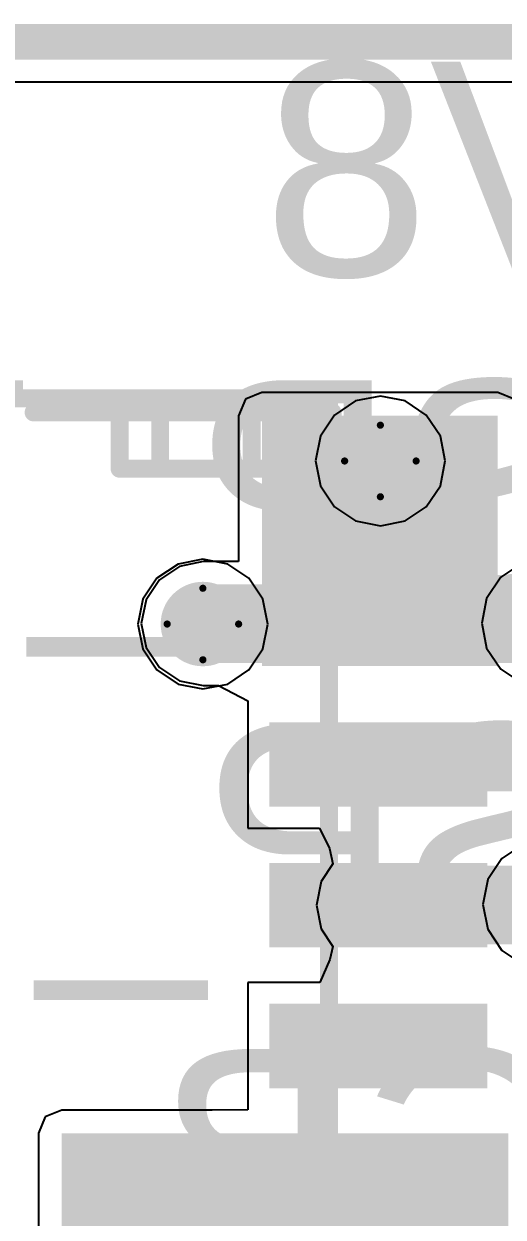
# Model space of a CAD drawing. Header units: millimetres. Extents: x -16 to 330, y -45 to 150.
# Drawn here: x 0.44 to 3.85, y 62.19 to 70.67 of the extents above; entities that cross this region are included whole.
import ezdxf

# ---------------------------------------------------------------- set-up
doc = ezdxf.new("R2010")
doc.units = ezdxf.units.MM
for name, color, linetype in [('BottomLayer', 5, 'Continuous'), ('BottomOverlay', 54, 'Continuous'), ('BottomSolder', 6, 'Continuous'), ('DrillDrawing', 1, 'Continuous'), ('Mechanical13', 56, 'Continuous'), ('MidLayer1', 16, 'Continuous'), ('MidLayer2', 76, 'Continuous'), ('TopLayer', 1, 'Continuous'), ('TopOverlay', 2, 'Continuous'), ('TopPaste', 8, 'Continuous'), ('TopSolder', 216, 'Continuous'), ('ViaHoleLayer', 16, 'Continuous')]:
    doc.layers.add(name, color=color, linetype=linetype)
doc.styles.add('Arial', font='arial.ttf', dxfattribs={"height": 0.2})

# ---------------------------------------------------------------- blocks, each defined once
blk = doc.blocks.new('SM10B_SRSS_TB_LF__SN__146')
at = {"layer": 'TopLayer'}
for points in [[(-4.8, 2.7125), (-4.2, 2.7125), (-4.2, 1.1625), (-4.8, 1.1625)], [(-3.8, 2.7125), (-3.2, 2.7125), (-3.2, 1.1625), (-3.8, 1.1625)], [(-2.8, 2.7125), (-2.2, 2.7125), (-2.2, 1.1625), (-2.8, 1.1625)], [(-1.8, 2.7125), (-1.2, 2.7125), (-1.2, 1.1625), (-1.8, 1.1625)], [(-0.8, 2.7125), (-0.2, 2.7125), (-0.2, 1.1625), (-0.8, 1.1625)]]:
    blk.add_hatch(color=1, dxfattribs=at).paths.add_polyline_path(points)
at = {"layer": 'TopPaste'}
for points in [[(-4.8, 2.7125), (-4.2, 2.7125), (-4.2, 1.1625), (-4.8, 1.1625)], [(-3.8, 2.7125), (-3.2, 2.7125), (-3.2, 1.1625), (-3.8, 1.1625)], [(-2.8, 2.7125), (-2.2, 2.7125), (-2.2, 1.1625), (-2.8, 1.1625)], [(-1.8, 2.7125), (-1.2, 2.7125), (-1.2, 1.1625), (-1.8, 1.1625)], [(-0.8, 2.7125), (-0.2, 2.7125), (-0.2, 1.1625), (-0.8, 1.1625)]]:
    blk.add_hatch(color=8, dxfattribs=at).paths.add_polyline_path(points)
at = {"layer": 'TopSolder'}
for points in [[(-4.8, 2.7125), (-4.2, 2.7125), (-4.2, 1.1625), (-4.8, 1.1625)], [(-3.8, 2.7125), (-3.2, 2.7125), (-3.2, 1.1625), (-3.8, 1.1625)], [(-2.8, 2.7125), (-2.2, 2.7125), (-2.2, 1.1625), (-2.8, 1.1625)], [(-1.8, 2.7125), (-1.2, 2.7125), (-1.2, 1.1625), (-1.8, 1.1625)], [(-0.8, 2.7125), (-0.2, 2.7125), (-0.2, 1.1625), (-0.8, 1.1625)]]:
    blk.add_hatch(color=216, dxfattribs=at).paths.add_polyline_path(points)
at = {"layer": 'TopOverlay', "const_width": 0.127}
for points in [[(-5.1308, 1.8796), (-5.1308, 2.1336)], [(-5.0038, 2.0066), (-5.1308, 2.1336)], [(-5.1308, 1.8796), (-5.0038, 2.0066)], [(-5.2, 1.6125), (-6, 1.6125)], [(-6, -0.5125), (-6, 1.6125)]]:
    blk.add_lwpolyline(points, dxfattribs=at)
at = {"layer": 'TopOverlay', "const_width": 0.0635}
for points in [[(-5.1626, 2.1336, 1), (-5.0991, 2.1336, 1)], [(-5.1626, 2.1336, 1), (-5.0991, 2.1336, 1)], [(-5.0355, 2.0066, 1), (-4.9721, 2.0066, 1)], [(-5.0355, 2.0066, 1), (-4.9721, 2.0066, 1)], [(-5.1626, 1.8796, 1), (-5.0991, 1.8796, 1)], [(-5.1626, 1.8796, 1), (-5.0991, 1.8796, 1)], [(-6.0317, 1.6125, 1), (-5.9682, 1.6125, 1)], [(-6.0317, 1.6125, 1), (-5.9682, 1.6125, 1)], [(-5.2317, 1.6125, 1), (-5.1682, 1.6125, 1)], [(-6.0317, -0.5125, 1), (-5.9682, -0.5125, 1)]]:
    blk.add_lwpolyline(points, format="xyb", close=True, dxfattribs=at)

msp = doc.modelspace()

# ---------------------------------------------------------------- hatches: boundary and pattern name
at = {"layer": 'BottomLayer'}
h = msp.add_hatch(color=5, dxfattribs=at)
edge = h.paths.add_edge_path()
edge.add_arc((2.9758, 67.564), 0.3, 0, 360)
h = msp.add_hatch(color=5, dxfattribs=at)
edge = h.paths.add_edge_path()
edge.add_arc((1.7145, 66.406), 0.3, 0, 360)
at = {"layer": 'BottomSolder'}
h = msp.add_hatch(color=6, dxfattribs=at)
edge = h.paths.add_edge_path()
edge.add_arc((2.9758, 67.564), 0.15, 0, 360)
h = msp.add_hatch(color=6, dxfattribs=at)
edge = h.paths.add_edge_path()
edge.add_arc((1.7145, 66.406), 0.15, 0, 360)
at = {"layer": 'MidLayer1'}
h = msp.add_hatch(color=16, dxfattribs=at)
edge = h.paths.add_edge_path()
edge.add_arc((2.9758, 67.564), 0.3, 0, 360)
h = msp.add_hatch(color=16, dxfattribs=at)
edge = h.paths.add_edge_path()
edge.add_arc((1.7145, 66.406), 0.3, 0, 360)
at = {"layer": 'MidLayer2'}
h = msp.add_hatch(color=76, dxfattribs=at)
edge = h.paths.add_edge_path()
edge.add_arc((2.9758, 67.564), 0.3, 0, 360)
h = msp.add_hatch(color=76, dxfattribs=at)
edge = h.paths.add_edge_path()
edge.add_arc((1.7145, 66.406), 0.3, 0, 360)
at = {"layer": 'TopLayer'}
for points in [[(2.1336, 66.1088), (3.81, 66.1088), (3.81, 67.8856), (2.1336, 67.8856)], [(0.7112, 60.9346), (3.8862, 60.9346), (3.8862, 62.7888), (0.7112, 62.7888)]]:
    msp.add_hatch(color=1, dxfattribs=at).paths.add_polyline_path(points)
h = msp.add_hatch(color=1, dxfattribs=at)
edge = h.paths.add_edge_path()
edge.add_arc((2.9758, 67.564), 0.3, 0, 360)
h = msp.add_hatch(color=1, dxfattribs=at)
edge = h.paths.add_edge_path()
edge.add_arc((1.7145, 66.406), 0.3, 0, 360)
at = {"layer": 'TopSolder'}
h = msp.add_hatch(color=216, dxfattribs=at)
edge = h.paths.add_edge_path()
edge.add_arc((2.9758, 67.564), 0.15, 0, 360)
h = msp.add_hatch(color=216, dxfattribs=at)
edge = h.paths.add_edge_path()
edge.add_arc((1.7145, 66.406), 0.15, 0, 360)
at = {"layer": 'ViaHoleLayer'}
h = msp.add_hatch(color=16, dxfattribs=at)
edge = h.paths.add_edge_path()
edge.add_arc((2.9758, 67.564), 0.15, 0, 360)
h = msp.add_hatch(color=16, dxfattribs=at)
edge = h.paths.add_edge_path()
edge.add_arc((1.7145, 66.406), 0.15, 0, 360)

# ---------------------------------------------------------------- linework, layer by layer
at = {"layer": 'DrillDrawing', "const_width": 0.0508}
for points in [[(2.7218, 67.564), (2.9758, 67.818)], [(2.9758, 67.818), (3.2298, 67.564)], [(2.7218, 67.564), (2.9758, 67.31)], [(2.9758, 67.31), (3.2298, 67.564)], [(1.4605, 66.406), (1.7145, 66.66)], [(1.7145, 66.66), (1.9685, 66.406)], [(1.4605, 66.406), (1.7145, 66.152)], [(1.7145, 66.152), (1.9685, 66.406)]]:
    msp.add_lwpolyline(points, dxfattribs=at)
at = {"layer": 'DrillDrawing', "const_width": 0.0254}
for points in [[(2.9631, 67.818, 1), (2.9885, 67.818, 1)], [(2.9631, 67.818, 1), (2.9885, 67.818, 1)], [(2.7091, 67.564, 1), (2.7345, 67.564, 1)], [(2.7091, 67.564, 1), (2.7345, 67.564, 1)], [(3.2171, 67.564, 1), (3.2425, 67.564, 1)], [(3.2171, 67.564, 1), (3.2425, 67.564, 1)], [(2.9631, 67.31, 1), (2.9885, 67.31, 1)], [(2.9631, 67.31, 1), (2.9885, 67.31, 1)], [(1.7018, 66.66, 1), (1.7272, 66.66, 1)], [(1.7018, 66.66, 1), (1.7272, 66.66, 1)], [(1.4478, 66.406, 1), (1.4732, 66.406, 1)], [(1.4478, 66.406, 1), (1.4732, 66.406, 1)], [(1.9558, 66.406, 1), (1.9812, 66.406, 1)], [(1.9558, 66.406, 1), (1.9812, 66.406, 1)], [(1.7018, 66.152, 1), (1.7272, 66.152, 1)], [(1.7018, 66.152, 1), (1.7272, 66.152, 1)]]:
    msp.add_lwpolyline(points, format="xyb", close=True, dxfattribs=at)
at = {"layer": 'Mechanical13', "const_width": 0.127}
for points in [[(-1.6388, 68.0088), (2.6112, 68.0088)], [(1.1226, 67.5088), (1.1226, 68.0088)], [(1.4112, 67.5088), (1.4112, 68.0088)], [(2.0612, 67.5088), (2.0612, 68.0088)], [(2.6112, 56.0088), (2.6112, 68.0088)], [(1.1226, 67.5088), (2.6112, 67.5088)], [(2.6112, 66.6088), (3.3112, 66.6088)], [(3.3112, 66.4088), (3.3112, 66.6088)], [(2.6112, 66.4088), (3.3112, 66.4088)], [(2.6112, 65.6088), (3.3112, 65.6088)], [(3.3112, 65.4088), (3.3112, 65.6088)], [(2.6112, 65.4088), (3.3112, 65.4088)], [(2.6112, 64.6088), (3.3112, 64.6088)], [(3.3112, 64.4088), (3.3112, 64.6088)], [(2.6112, 64.4088), (3.3112, 64.4088)], [(2.6112, 63.6088), (3.3112, 63.6088)], [(3.3112, 63.4088), (3.3112, 63.6088)], [(2.6112, 63.4088), (3.3112, 63.4088)], [(2.6112, 62.6088), (3.3112, 62.6088)], [(3.3112, 62.4088), (3.3112, 62.6088)], [(2.6112, 62.4088), (3.3112, 62.4088)]]:
    msp.add_lwpolyline(points, dxfattribs=at)
at = {"layer": 'Mechanical13', "const_width": 0.0635}
for points in [[(1.0908, 68.0088, 1), (1.1543, 68.0088, 1)], [(1.3795, 68.0088, 1), (1.443, 68.0088, 1)], [(2.0295, 68.0088, 1), (2.093, 68.0088, 1)], [(2.5795, 68.0088, 1), (2.643, 68.0088, 1)], [(2.5795, 68.0088, 1), (2.643, 68.0088, 1)], [(1.0908, 67.5088, 1), (1.1543, 67.5088, 1)], [(1.0908, 67.5088, 1), (1.1543, 67.5088, 1)], [(1.3795, 67.5088, 1), (1.443, 67.5088, 1)], [(2.0295, 67.5088, 1), (2.093, 67.5088, 1)], [(2.5795, 67.5088, 1), (2.643, 67.5088, 1)], [(2.5795, 66.6088, 1), (2.643, 66.6088, 1)], [(3.2795, 66.6088, 1), (3.343, 66.6088, 1)], [(3.2795, 66.6088, 1), (3.343, 66.6088, 1)], [(2.5795, 66.4088, 1), (2.643, 66.4088, 1)], [(3.2795, 66.4088, 1), (3.343, 66.4088, 1)], [(3.2795, 66.4088, 1), (3.343, 66.4088, 1)], [(2.5795, 65.6088, 1), (2.643, 65.6088, 1)], [(3.2795, 65.6088, 1), (3.343, 65.6088, 1)], [(3.2795, 65.6088, 1), (3.343, 65.6088, 1)], [(2.5795, 65.4088, 1), (2.643, 65.4088, 1)], [(3.2795, 65.4088, 1), (3.343, 65.4088, 1)], [(3.2795, 65.4088, 1), (3.343, 65.4088, 1)], [(2.5795, 64.6088, 1), (2.643, 64.6088, 1)], [(3.2795, 64.6088, 1), (3.343, 64.6088, 1)], [(3.2795, 64.6088, 1), (3.343, 64.6088, 1)], [(2.5795, 64.4088, 1), (2.643, 64.4088, 1)], [(3.2795, 64.4088, 1), (3.343, 64.4088, 1)], [(3.2795, 64.4088, 1), (3.343, 64.4088, 1)], [(2.5795, 63.6088, 1), (2.643, 63.6088, 1)], [(3.2795, 63.6088, 1), (3.343, 63.6088, 1)], [(3.2795, 63.6088, 1), (3.343, 63.6088, 1)], [(2.5795, 63.4088, 1), (2.643, 63.4088, 1)], [(3.2795, 63.4088, 1), (3.343, 63.4088, 1)], [(3.2795, 63.4088, 1), (3.343, 63.4088, 1)], [(2.5795, 62.6088, 1), (2.643, 62.6088, 1)], [(3.2795, 62.6088, 1), (3.343, 62.6088, 1)], [(3.2795, 62.6088, 1), (3.343, 62.6088, 1)], [(2.5795, 62.4088, 1), (2.643, 62.4088, 1)], [(3.2795, 62.4088, 1), (3.343, 62.4088, 1)], [(3.2795, 62.4088, 1), (3.343, 62.4088, 1)]]:
    msp.add_lwpolyline(points, format="xyb", close=True, dxfattribs=at)
at = {"layer": 'MidLayer1'}
for p, q in [((2.7993, 67.9902), (2.6497, 67.8902)), ((2.9758, 68.0253), (2.7993, 67.9902)), ((3.1524, 67.9902), (2.9758, 68.0253)), ((3.302, 67.8902), (3.1524, 67.9902)), ((2.6497, 67.8902), (2.5497, 67.7405)), ((3.402, 67.7405), (3.302, 67.8902)), ((2.5497, 67.7405), (2.5146, 67.564)), ((3.4371, 67.564), (3.402, 67.7405)), ((2.5146, 67.564), (2.5497, 67.3875)), ((3.402, 67.3875), (3.4371, 67.564)), ((2.5497, 67.3875), (2.6497, 67.2378)), ((3.302, 67.2378), (3.402, 67.3875)), ((2.6497, 67.2378), (2.7993, 67.1379)), ((3.1524, 67.1379), (3.302, 67.2378)), ((2.7993, 67.1379), (2.9758, 67.1027)), ((2.9758, 67.1027), (3.1524, 67.1379)), ((1.538, 66.8322), (1.3883, 66.7322)), ((1.7145, 66.8673), (1.538, 66.8322)), ((1.891, 66.8322), (1.7145, 66.8673)), ((2.0407, 66.7322), (1.891, 66.8322)), ((3.9807, 66.8378), (3.831, 66.7378)), ((1.3883, 66.7322), (1.2883, 66.5825)), ((2.1406, 66.5825), (2.0407, 66.7322)), ((3.831, 66.7378), (3.731, 66.5881)), ((1.2883, 66.5825), (1.2532, 66.406)), ((2.1758, 66.406), (2.1406, 66.5825)), ((3.731, 66.5881), (3.6959, 66.4116)), ((1.2532, 66.406), (1.2883, 66.2295)), ((2.1406, 66.2295), (2.1758, 66.406)), ((3.6959, 66.4116), (3.731, 66.2351)), ((1.2883, 66.2295), (1.3883, 66.0798)), ((2.0407, 66.0798), (2.1406, 66.2295)), ((3.731, 66.2351), (3.831, 66.0855)), ((1.3883, 66.0798), (1.538, 65.9799)), ((1.891, 65.9799), (2.0407, 66.0798)), ((3.831, 66.0855), (3.9807, 65.9855)), ((1.538, 65.9799), (1.7145, 65.9447)), ((1.7145, 65.9447), (1.891, 65.9799)), ((3.9891, 64.8406), (3.8394, 64.7406)), ((3.8394, 64.7406), (3.7394, 64.5909)), ((3.7394, 64.5909), (3.7043, 64.4144)), ((3.7043, 64.4144), (3.7394, 64.2379)), ((3.7394, 64.2379), (3.8394, 64.0882)), ((3.8394, 64.0882), (3.9891, 63.9883))]:
    msp.add_line(p, q, dxfattribs=at)
at = {"layer": 'TopLayer'}
for p, q in [((-1.8799, 70.2567), (13.3396, 70.2567)), ((2.0169, 68.0022), (1.9686, 67.8856)), ((2.1336, 68.0506), (2.0169, 68.0022)), ((3.81, 68.0506), (2.1336, 68.0506)), ((3.9266, 68.0022), (3.81, 68.0506)), ((1.9686, 67.8856), (1.9686, 66.8491)), ((1.5488, 66.8156), (1.406, 66.7201)), ((1.7173, 66.8491), (1.5488, 66.8156)), ((1.9686, 66.8491), (1.7173, 66.8491)), ((1.406, 66.7201), (1.3105, 66.5773)), ((1.3105, 66.5773), (1.277, 66.4088)), ((1.277, 66.4088), (1.3105, 66.2403)), ((1.3105, 66.2403), (1.406, 66.0975)), ((1.406, 66.0975), (1.5488, 66.0021)), ((1.5488, 66.0021), (1.7173, 65.9686)), ((1.7173, 65.9686), (1.8243, 65.9686)), ((1.8243, 65.9686), (2.0338, 65.8612)), ((2.0338, 65.8612), (2.0338, 65.7312)), ((2.0338, 65.7312), (2.0338, 64.9564)), ((2.0338, 64.9564), (2.5436, 64.9564)), ((2.5436, 64.9564), (2.6134, 64.8125)), ((2.6134, 64.8125), (2.6381, 64.7024)), ((2.6381, 64.7024), (2.5545, 64.5773)), ((2.5545, 64.5773), (2.521, 64.4088)), ((2.521, 64.4088), (2.5545, 64.2403)), ((2.5545, 64.2403), (2.6381, 64.1152)), ((2.6381, 64.1152), (2.6176, 64.0237)), ((2.6176, 64.0237), (2.5464, 63.8612)), ((2.5464, 63.8612), (2.0338, 63.8612)), ((2.0338, 63.8612), (2.0338, 62.9564)), ((0.5945, 62.9055), (0.5462, 62.7888)), ((0.7112, 62.9538), (0.5945, 62.9055)), ((1.7809, 62.9538), (0.7112, 62.9538)), ((2.0338, 62.9564), (1.7809, 62.9538)), ((0.5462, 62.7888), (0.5462, 60.9346))]:
    msp.add_line(p, q, dxfattribs=at)
for points, const_width in [([(-1.8799, 70.5416), (13.4576, 70.5416)], 0.254), ([(1.7173, 66.4088), (2.9612, 66.4088)], 0.5588), ([(2.9612, 66.4088), (4.1572, 66.4088)], 0.5588), ([(2.9612, 65.4088), (4.4958, 65.4088)], 0.381), ([(2.9612, 64.4088), (2.9668, 64.4144)], 0.5588), ([(2.9668, 64.4144), (2.9696, 64.4116)], 0.5588), ([(2.9696, 64.4116), (4.1656, 64.4116)], 0.5588), ([(1.2192, 61.1124), (1.9685, 61.8617)], 1.016), ([(1.9685, 61.8617), (2.2479, 61.8617)], 1.016)]:
    msp.add_lwpolyline(points, dxfattribs=dict(at, const_width=const_width))
for points, const_width in [([(1.5776, 66.4088, 1), (1.857, 66.4088, 1)], 0.2794), ([(2.8215, 66.4088, 1), (3.1009, 66.4088, 1)], 0.2794), ([(2.8215, 66.4088, 1), (3.1009, 66.4088, 1)], 0.2794), ([(2.866, 65.4088, 1), (3.0565, 65.4088, 1)], 0.1905), ([(2.8215, 64.4088, 1), (3.1009, 64.4088, 1)], 0.2794), ([(2.8271, 64.4144, 1), (3.1065, 64.4144, 1)], 0.2794), ([(2.8271, 64.4144, 1), (3.1065, 64.4144, 1)], 0.2794), ([(2.8299, 64.4116, 1), (3.1093, 64.4116, 1)], 0.2794), ([(2.8299, 64.4116, 1), (3.1093, 64.4116, 1)], 0.2794), ([(1.7145, 61.8617, 1), (2.2225, 61.8617, 1)], 0.508), ([(1.7145, 61.8617, 1), (2.2225, 61.8617, 1)], 0.508), ([(1.9939, 61.8617, 1), (2.5019, 61.8617, 1)], 0.508)]:
    msp.add_lwpolyline(points, format="xyb", close=True, dxfattribs=dict(at, const_width=const_width))

# ---------------------------------------------------------------- block references
at = {"rotation": 270}
msp.add_blockref('SM10B_SRSS_TB_LF__SN__146', (1.0237, 61.9088), dxfattribs=at)

# ---------------------------------------------------------------- texts
at = {"layer": 'BottomOverlay', "style": 'Arial', "text_generation_flag": 2}
for s, p in [('1V8', (5.9288, 68.8772)), ('ESP_TXD', (5.9283, 66.6138)), ('ESP_RXD', (5.9787, 64.1754)), ('RGB_DATA', (5.9539, 61.864))]:
    msp.add_text(s, height=1.524, rotation=360, dxfattribs=at).set_placement(p)

doc.saveas('drawing.dxf')
